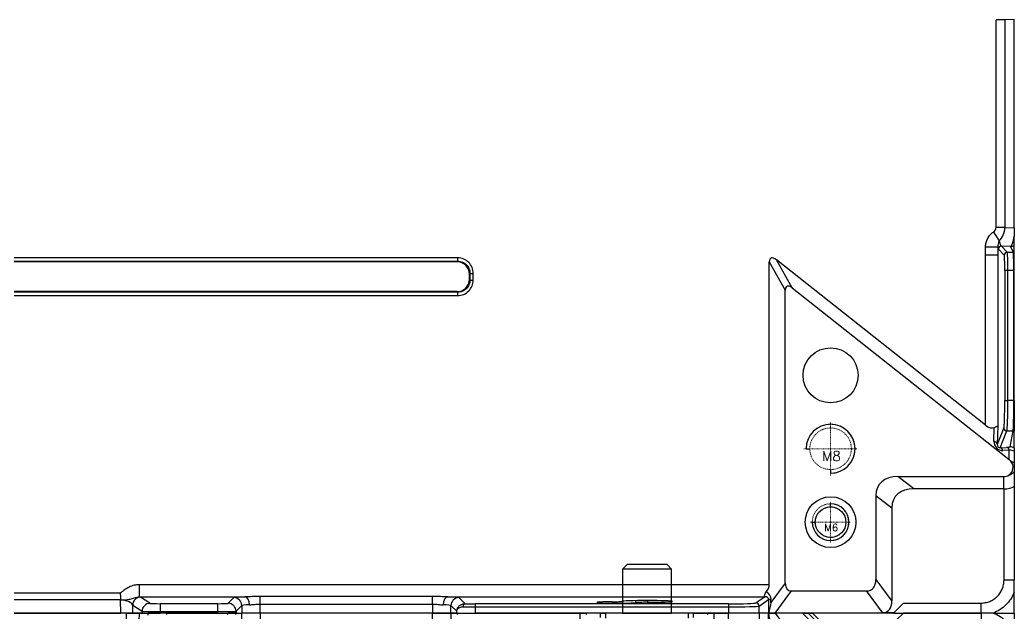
# Model space of a CAD drawing. Header units: millimetres. Extents: x 389 to 17466, y 310 to 5904.
# Drawn here: x 14890.4 to 15053, y 3573.6 to 3670.6 of the extents above; entities that cross this region are included whole.
import ezdxf

# ---------------------------------------------------------------- set-up
doc = ezdxf.new("R2010")
doc.units = ezdxf.units.MM
doc.linetypes.add('CENTER', pattern=[0.6, 0.375, -0.075, 0.075, -0.075])
doc.linetypes.add('HIDDEN', pattern=[0.2, 0.1, -0.1])
doc.layers.add('screw', color=33, linetype='Continuous', lineweight=13)
doc.styles.add('TXT', font='txt.shx', dxfattribs={"bigfont": 'gbcbig.shx'})

# ---------------------------------------------------------------- blocks, each defined once
blk = doc.blocks.new('A$C777e5d8d')
at = {"color": 7, "linetype": 'Continuous'}
for p, q in [((0.8, 8), (0, 7.2)), ((8, 7.2), (0, 7.2)), ((0, 7.2), (0, 0)), ((0.8, 8), (4, 8)), ((4, 8), (7.2, 8)), ((8, 7.2), (7.2, 8)), ((8, 0), (8, 7.2)), ((0, 0), (4, 0)), ((4, 0), (8, 0))]:
    blk.add_line(p, q, dxfattribs=at)
blk = doc.blocks.new('screw_m8_g')
at = {"layer": 'screw', "color": 1, "linetype": 'CENTER', "lineweight": 18, "ltscale": 0.16}
for p, q in [((0, -4.4), (0, 4.4)), ((-4.4, 0), (4.4, 0))]:
    blk.add_line(p, q, dxfattribs=at)
at = {"layer": 'screw', "color": 33, "linetype": 'HIDDEN', "lineweight": 18, "ltscale": 0.16}
blk.add_circle((0, 0), 3.4, dxfattribs=at)
at = {"layer": 'screw', "color": 92, "linetype": 'HIDDEN', "lineweight": 18, "ltscale": 0.16}
blk.add_arc((0, 0), 4, 270, 180, dxfattribs=at)
at = {"layer": 'screw', "color": 6, "lineweight": 18, "style": 'TXT'}
blk.add_text('M8', height=1.6, dxfattribs=at).set_placement((-1.36, -2))
blk = doc.blocks.new('screw_m6_g')
at = {"layer": 'screw', "color": 1, "linetype": 'CENTER', "lineweight": 18, "ltscale": 0.12}
for p, q in [((0, -3.3), (0, 3.3)), ((-3.3, 0), (3.3, 0))]:
    blk.add_line(p, q, dxfattribs=at)
at = {"layer": 'screw', "color": 33, "linetype": 'HIDDEN', "lineweight": 18, "ltscale": 0.12}
blk.add_circle((0, 0), 2.5, dxfattribs=at)
at = {"layer": 'screw', "color": 92, "linetype": 'HIDDEN', "lineweight": 18, "ltscale": 0.12}
blk.add_arc((0, 0), 3, 270, 180, dxfattribs=at)
at = {"layer": 'screw', "color": 6, "lineweight": 18, "style": 'TXT'}
blk.add_text('M6', height=1.2, dxfattribs=at).set_placement((-1.02, -1.5))
blk = doc.blocks.new('YTGUH')
at = {"color": 9, "linetype": 'Continuous', "true_color": 0xc7c8ca}
for p, q in [((1788.28, 1266.16), (1758.43, 1266.16)), ((1788.21, 1264.02), (1788.28, 1266.16)), ((1788.28, 1266.16), (1790.31, 1266.16)), ((1790.31, 1266.16), (1790.27, 1264.84)), ((1790.31, 1266.16), (1791.79, 1266.16)), ((1791.79, 1265.85), (1791.79, 1266.16)), ((1794.78, 1266.16), (1791.79, 1266.16)), ((1794.78, 1266.16), (1794.78, 1265.91)), ((1794.78, 1266.16), (1804.8, 1266.16)), ((1804.8, 1265.91), (1804.8, 1266.16)), ((1806.1, 1266.16), (1804.8, 1266.16)), ((1806.1, 1266.16), (1806.1, 1265.91)), ((1806.1, 1266.16), (1807.1, 1266.16)), ((1807.1, 1264.92), (1807.1, 1266.16)), ((1810.09, 1266.16), (1807.1, 1266.16)), ((1810.09, 1266.16), (1810.09, 1264.68)), ((1838.3, 1266.16), (1810.09, 1266.16)), ((1838.3, 1264.68), (1838.3, 1266.16)), ((1838.3, 1266.16), (1841.3, 1266.16)), ((1841.3, 1266.16), (1841.3, 1264.92)), ((1842.34, 1266.16), (1841.3, 1266.16)), ((1842.34, 1265.95), (1842.34, 1266.16)), ((1842.34, 1266.16), (1862.43, 1266.16)), ((1862.43, 1265.24), (1862.43, 1266.16)), ((1862.43, 1266.16), (1863.41, 1266.16)), ((1863.41, 1266.16), (1863.41, 1265.92)), ((1865.76, 1266.16), (1863.41, 1266.16)), ((1865.76, 1265.46), (1865.76, 1266.16)), ((1865.76, 1266.16), (1866.59, 1266.16)), ((1866.59, 1265.36), (1866.59, 1266.16)), ((1880.12, 1266.16), (1866.59, 1266.16)), ((1880.12, 1265.36), (1880.12, 1266.16)), ((1880.95, 1266.16), (1880.12, 1266.16)), ((1880.95, 1265.46), (1880.95, 1266.16)), ((1880.95, 1266.16), (1883.3, 1266.16)), ((1883.3, 1265.92), (1883.3, 1266.16)), ((1883.3, 1266.16), (1884.28, 1266.16)), ((1884.28, 1266.16), (1884.28, 1265.24)), ((1884.28, 1266.16), (1886.67, 1266.16)), ((1886.67, 1265.14), (1886.67, 1266.16)), ((1891.66, 1266.16), (1886.67, 1266.16)), ((1891.66, 1266.16), (1891.66, 1264.99)), ((1893.22, 1266.16), (1891.66, 1266.16)), ((1893.22, 1263.95), (1893.22, 1266.16)), ((1893.28, 1266.16), (1893.22, 1266.16)), ((1893.28, 1266.16), (1894.28, 1266.16)), ((1894.28, 1266.16), (1896.96, 1262.52)), ((1898.75, 1266.16), (1894.28, 1266.16)), ((1900.74, 1264.15), (1898.75, 1266.16)), ((1898.75, 1266.16), (1899.67, 1266.16)), ((1899.67, 1266.16), (1900.76, 1265.06)), ((1899.67, 1266.16), (1900.41, 1266.16)), ((1900.41, 1266.16), (1901.51, 1265.06)), ((1914.15, 1265.06), (1915.25, 1266.16)), ((1915.98, 1266.16), (1915.25, 1266.16)), ((1928, 1266.16), (1915.98, 1266.16)), ((1928, 1266.16), (1928, 1264.51)), ((1930.43, 849.18), (1930.43, 883.13)), ((1931.84, 883.13), (1930.43, 883.13)), ((1933.36, 883.18), (1931.84, 883.13)), ((1931.84, 883.13), (1931.84, 849.18)), ((1933.36, 849.13), (1933.36, 883.18)), ((1929.98, 848.46), (1930.92, 847)), ((1931.84, 849.18), (1930.43, 849.18)), ((1931.84, 849.18), (1933.36, 849.13)), ((1933.36, 849.13), (1933.36, 847.79)), ((1928.7, 844.71), (1928.7, 846.06)), ((1928.7, 846.06), (1930.7, 846.06)), ((1930.7, 846.06), (1930.7, 844.71)), ((1931.75, 844.65), (1930.78, 845.63)), ((1932.77, 846.08), (1931.28, 846.13)), ((1931.28, 846.13), (1932.25, 845.15)), ((1933.24, 845.15), (1932.77, 846.08)), ((1933.36, 845.16), (1933.36, 846.26)), ((1842.4, 844.23), (1704.31, 844.23)), ((1704.31, 843.69), (1842.4, 843.69)), ((1842.32, 843.61), (1704.39, 843.61)), ((1842.4, 843.69), (1842.32, 843.61)), ((1842.4, 843.69), (1842.4, 844.23)), ((1893.34, 843.56), (1895.94, 838.95)), ((1893.34, 790.81), (1893.34, 843.56)), ((1897.1, 839.31), (1894.5, 843.92)), ((1928.7, 816.87), (1894.5, 843.92)), ((1928.7, 816.87), (1928.7, 844.71)), ((1928.7, 844.71), (1930.7, 844.71)), ((1930.7, 844.71), (1930.7, 816.79)), ((1932.25, 845.15), (1933.24, 845.15)), ((1931.84, 842.16), (1931.84, 820.91)), ((1932.34, 842.16), (1931.84, 842.16)), ((1932.34, 820.91), (1932.34, 842.16)), ((1933.3, 842.16), (1932.34, 842.16)), ((1933.3, 820.91), (1933.3, 842.16)), ((1933.3, 842.16), (1933.36, 842.16)), ((1933.36, 820.91), (1933.36, 842.16)), ((1844.31, 841.61), (1844.4, 841.7)), ((1844.31, 840.7), (1844.31, 841.61)), ((1844.4, 840.61), (1844.31, 840.7)), ((1844.4, 841.7), (1844.4, 840.61)), ((1844.4, 841.7), (1844.94, 841.7)), ((1844.4, 840.61), (1844.94, 840.61)), ((1844.94, 840.61), (1844.94, 841.7)), ((1842.32, 838.71), (1704.39, 838.71)), ((1842.32, 838.71), (1842.4, 838.62)), ((1895.94, 791.05), (1895.94, 838.95)), ((1897.1, 839.31), (1932.54, 811.29)), ((1842.4, 838.62), (1704.31, 838.62)), ((1704.31, 838.08), (1842.4, 838.08)), ((1842.4, 838.08), (1842.4, 838.62)), ((1931.84, 820.91), (1932.34, 820.91)), ((1933.3, 820.91), (1932.34, 820.91)), ((1933.3, 820.91), (1933.36, 820.91)), ((1930.05, 814.28), (1930.12, 816.5)), ((1930.7, 816.79), (1930.61, 813.72)), ((1931.7, 816.43), (1930.61, 813.72)), ((1931.1, 813.19), (1932.19, 815.93)), ((1932.19, 815.93), (1933.21, 815.93)), ((1932.69, 813.36), (1933.21, 815.93)), ((1933.36, 813.11), (1933.36, 815.92)), ((1899.36, 813.03), (1899.96, 813.03)), ((1931.1, 813.19), (1932.12, 813.25)), ((1932.56, 812.81), (1931.54, 812.75)), ((1932.54, 811.29), (1932.56, 812.81)), ((1933.36, 812.63), (1933.36, 810.66)), ((1903.36, 809.63), (1903.36, 809.03)), ((1933.36, 810.66), (1933.36, 809.28)), ((1914.37, 808.47), (1931.66, 808.47)), ((1916.98, 806.47), (1914.37, 808.47)), ((1931.7, 806.47), (1931.66, 808.47)), ((1933.36, 809.28), (1933.36, 806.84)), ((1931.7, 806.47), (1916.98, 806.47)), ((1931.71, 791.55), (1931.71, 806.47)), ((1933.36, 806.84), (1933.36, 791.55)), ((1910.77, 805.36), (1910.77, 791.68)), ((1910.77, 805.36), (1913.37, 803.36)), ((1903.36, 803.53), (1903.36, 804.03)), ((1913.37, 803.36), (1913.37, 788.14)), ((1900.36, 801.03), (1900.86, 801.03)), ((1910.77, 791.68), (1913.37, 788.14)), ((1933.36, 791.55), (1931.71, 791.55)), ((1790.35, 790.81), (1790.35, 788.81)), ((1893.34, 790.81), (1790.35, 790.81)), ((1895.94, 791.05), (1893.61, 787.89)), ((1759.44, 788.37), (1787.27, 788.37)), ((1787.22, 789.43), (1759.49, 789.43)), ((1787.25, 788.32), (1787.21, 788.3)), ((1787.21, 788.3), (1787.28, 786.16)), ((1790.35, 788.81), (1807.62, 788.81)), ((1792.09, 787.76), (1790.56, 788.77)), ((1805.8, 788.69), (1804.86, 787.76)), ((1838.3, 788.89), (1810.09, 788.89)), ((1810.09, 787.63), (1810.09, 788.89)), ((1838.3, 787.63), (1838.3, 788.89)), ((1840.78, 788.81), (1892.42, 788.81)), ((1843.6, 787.69), (1842.6, 788.69)), ((1892.66, 788.82), (1891.17, 787.82)), ((1891.66, 787.32), (1893.22, 788.36)), ((1892.42, 788.81), (1892.66, 788.82)), ((1893.22, 788.36), (1893.22, 786.16)), ((1893.61, 788.36), (1893.22, 788.36)), ((1893.61, 787.89), (1893.61, 788.36)), ((1894.28, 786.16), (1896.96, 789.79)), ((1896.96, 789.79), (1909.24, 789.79)), ((1911.85, 786.26), (1909.24, 789.79)), ((1789.31, 786.16), (1789.27, 787.47)), ((1789.27, 787.47), (1790.79, 786.46)), ((1803.16, 787.7), (1793.78, 787.7)), ((1793.78, 787.7), (1793.78, 786.4)), ((1803.16, 786.4), (1803.16, 787.7)), ((1806.16, 786.46), (1807.1, 787.39)), ((1807.1, 787.39), (1807.1, 786.16)), ((1810.09, 787.63), (1838.3, 787.63)), ((1810.09, 786.16), (1810.09, 787.63)), ((1838.3, 787.63), (1838.3, 786.16)), ((1841.3, 786.16), (1841.3, 787.39)), ((1841.3, 787.39), (1842.23, 786.46)), ((1886.67, 787.67), (1845.23, 787.67)), ((1845.23, 787.67), (1845.23, 787.17)), ((1845.23, 787.17), (1886.67, 787.17)), ((1845.23, 787.17), (1845.23, 786.16)), ((1871.53, 787.88), (1871.53, 788.2)), ((1873.44, 788.22), (1873.44, 787.93)), ((1886.67, 787.67), (1886.67, 787.17)), ((1886.67, 787.17), (1886.67, 786.16)), ((1891.66, 786.16), (1891.66, 787.32)), ((1913.76, 786.26), (1915.3, 787.8)), ((1915.3, 787.8), (1927.97, 787.8)), ((1927.97, 786.16), (1927.97, 787.8)), ((1759.43, 786.16), (1787.28, 786.16)), ((1789.31, 786.16), (1787.28, 786.16)), ((1790.79, 786.16), (1789.31, 786.16)), ((1790.79, 786.46), (1790.79, 786.16)), ((1790.79, 786.16), (1793.78, 786.16)), ((1793.78, 786.16), (1793.78, 786.4)), ((1793.78, 786.4), (1803.16, 786.4)), ((1803.16, 786.16), (1793.78, 786.16)), ((1803.16, 786.16), (1803.16, 786.4)), ((1803.16, 786.16), (1806.16, 786.16)), ((1806.16, 786.46), (1806.16, 786.16)), ((1806.16, 786.16), (1807.1, 786.16)), ((1810.09, 786.16), (1807.1, 786.16)), ((1838.3, 786.16), (1810.09, 786.16)), ((1841.3, 786.16), (1838.3, 786.16)), ((1841.3, 786.16), (1842.23, 786.16)), ((1842.23, 786.16), (1842.23, 786.46)), ((1842.23, 786.16), (1845.23, 786.16)), ((1886.67, 786.16), (1845.23, 786.16)), ((1891.66, 786.16), (1886.67, 786.16)), ((1893.22, 786.16), (1891.66, 786.16)), ((1893.22, 786.16), (1893.28, 786.16)), ((1894.28, 786.16), (1893.28, 786.16)), ((1913.66, 786.16), (1894.28, 786.16)), ((1911.85, 786.26), (1913.76, 786.26)), ((1913.66, 786.16), (1913.76, 786.26)), ((1913.66, 786.16), (1927.97, 786.16))]:
    blk.add_line(p, q, dxfattribs=at)
for centre, radius in [((1903.36, 825.03), 4.5), ((1903.36, 801.03), 4.15)]:
    blk.add_circle(centre, radius, dxfattribs=at)
for centre, radius, start, end in [((1903.36, 813.03), 4, 270, 180), ((1903.36, 813.03), 3.4, 180, 180.0001), ((1931.66, 810.01), 1.53, 304.2742, 40.7405), ((1903.36, 801.03), 3, 180, 90), ((1903.36, 801.03), 2.5, 90, 89.9999)]:
    blk.add_arc(centre, radius, start, end, dxfattribs=at)
for centre, major_axis, ratio, start_param, end_param in [((1929.01, 849.21), (1.41, -0.05), 0.706891, 5.49138, 6.307865), ((1929.01, 849.21), (0.1, 3), 0.942809, 3.920583, 4.737069), ((1931.28, 849.13), (-0.03, 3), 0.177208, 2.354878, 3.084509), ((1932.77, 849.08), (0.03, 3), 0.218747, 3.185509, 4.27169), ((1930.78, 849.13), (0, 3.5), 0.051121, 2.637545, 3.090378), ((1931.28, 845.63), (0.354, 0.354), 0.998783, 0.786007, 2.355586), ((1932.77, 847.08), (-0.894, -0.447), 0.999239, 1.107575, 1.728982), ((1842.3, 841.6), (1.42, 1.42), 0.992433, 5.501585, 7.064785), ((1894.98, 841.73), (-1.39, 2.46), 0.35329, 5.569338, 6.841706), ((1932.25, 844.65), (0.354, 0.354), 0.998783, 0.786007, 2.355586), ((1931.75, 842.16), (0, 2.5), 0.034921, 4.712389, 6.248279), ((1932.25, 842.16), (0, 3), 0.029101, 4.712389, 6.248279), ((1933.24, 846.15), (-0.894, -0.447), 0.999239, 1.107575, 1.228311), ((1933.23, 842.16), (0, 3), 0.023273, 4.712389, 6.248279), ((1842.3, 840.71), (1.42, -1.42), 0.992433, 5.501585, 7.064785), ((1897.59, 837.12), (-1.39, 2.46), 0.35329, 5.569338, 6.841706), ((1931.68, 820.91), (0, 4.5), 0.034921, 3.228859, 4.712389), ((1932.18, 820.91), (0, 5), 0.031429, 3.228859, 4.712389), ((1933.2, 820.91), (0, 5), 0.020946, 3.228859, 4.712389), ((1928.7, 819.42), (-1.41, 2.92), 0.484172, 2.356194, 3.141772), ((1932.19, 816.43), (0.464, -0.185), 0.995592, 3.522886, 5.090641), ((1933.21, 814.94), (-0.981, 0.196), 0.996044, 4.759337, 4.908556), ((1931.59, 814.37), (0.81, 1.45), 0.902173, 2.097303, 3.665057), ((1929.62, 813.72), (1, -0.028), 0.62541, 0.044741, 1.134215), ((1931.15, 813.82), (0.316, 0.584), 0.749129, 2.10575, 3.673505), ((1931.1, 812.2), (-0.058, 0.998), 0.553603, 5.268923, 6.178337), ((1931.69, 813.36), (1, 0), 0.119965, 5.155981, 6.2591), ((1932.12, 812.26), (-0.058, 0.998), 0.553603, 5.268923, 6.178337), ((1931.69, 812.36), (-2, 0.01), 0.250652, 3.733385, 4.264997), ((1932.69, 812.36), (-0.981, 0.196), 0.996044, 4.185297, 4.908556), ((1931.64, 808.4), (0.04, 3.22), 0.621326, 5.671486, 5.837782), ((1931.66, 810.01), (-2, 0.03), 0.621326, 3.710493, 4.100689), ((1918.98, 801.4), (7.63, -5.85), 0.519988, 2.546017, 3.521237), ((1931.64, 811.3), (0.05, -2.83), 0.707053, 6.270844, 6.717613), ((1931.66, 810.01), (2, 0.03), 0.707053, 5.146817, 5.710572), ((1921.59, 799.4), (7.63, -5.85), 0.519988, 2.546017, 3.521237), ((1931.67, 809.3), (0.05, -2.83), 0.707053, 6.270844, 6.275957), ((1931.71, 807.3), (2, 0.02), 0.414169, 4.708775, 5.676033), ((1905.84, 795.89), (-4.3, 5.83), 0.414284, 2.845311, 3.653779), ((1890.73, 790.81), (-2.61, 0), 0.767327, 2.512853, 3.141593), ((1899.23, 793.86), (2.86, 3.89), 0.414284, 2.629407, 3.437875), ((1787.27, 787.46), (-2, 0.07), 0.41429, 3.231325, 4.757818), ((1790.56, 787.47), (-0.72, -1.08), 0.998023, 3.730274, 5.299244), ((1787.27, 788.76), (-3.3, 0), 0.042162, 3.204893, 3.507282), ((1810.09, 788.69), (-4.3, 0), 0.034921, 5.326162, 6.248279), ((1805.8, 787.39), (-0.919, 0.919), 0.998783, 3.9276, 5.497178), ((1807.62, 787.51), (-0.03, 1.3), 0.575839, 4.698222, 6.240485), ((1840.78, 787.51), (0.03, 1.3), 0.575839, 0.0427, 1.584963), ((1838.3, 788.69), (-4.3, 0), 0.034921, 3.176499, 4.098616), ((1842.6, 787.39), (0.919, 0.919), 0.998783, 0.786007, 2.355586), ((1892.66, 789.82), (-0.027, 1), 0.608624, 2.799613, 3.097594), ((1892.66, 788.32), (0.543, 0.187), 0.861051, 5.99218, 7.56115), ((1892.05, 788.32), (1.5, 0.48), 0.950312, 5.986054, 7.026993), ((1792.09, 786.46), (-0.72, -1.08), 0.998023, 3.730274, 5.299244), ((1793.78, 787.76), (-1.7, 0), 0.034921, 0.05236, 1.570796), ((1803.16, 787.76), (-1.7, 0), 0.034921, 1.570796, 3.106686), ((1804.86, 786.46), (0.919, -0.919), 0.998783, 0.786007, 2.355586), ((1810.09, 787.39), (-3, 0), 0.050053, 5.326162, 6.248279), ((1838.3, 787.39), (-3, 0), 0.050053, 3.176499, 4.098616), ((1843.6, 787.19), (0.015, 0.5), 0.654228, 0.046162, 1.590566), ((1845.23, 787.26), (-3, 0), 0.029101, 0.857409, 1.570796), ((1845.23, 787.76), (-2.5, 0), 0.034921, 0.857409, 1.570796), ((1868.36, 787.9), (-3.25, 0), 0.034921, 4.932997, 9.204313), ((1873.36, 788.07), (-4.15, 0), 0.034921, 1.590802, 6.263213), ((1886.67, 787.83), (-4.5, 0), 0.034921, 1.570796, 3.089233), ((1886.67, 787.33), (-5, 0), 0.031429, 1.570796, 3.089233), ((1891.17, 787.32), (0.277, -0.416), 0.998023, 0.983941, 2.552911), ((1908.45, 792.35), (-4.3, 5.83), 0.414284, 2.845311, 3.653779), ((1793.78, 786.46), (-3, 0), 0.019788, 0.05236, 1.570796), ((1803.16, 786.46), (-3, 0), 0.019788, 1.570796, 3.106686)]:
    blk.add_ellipse(centre, major_axis=major_axis, ratio=ratio, start_param=start_param, end_param=end_param, dxfattribs=at)
for points in [[(1893.61, 1264.42), (1893.47, 1265), (1893.35, 1265.58), (1893.28, 1266.16)], [(1892.48, 788.87), (1892.46, 788.84), (1892.44, 788.82), (1892.42, 788.81)], [(1893.61, 787.89), (1893.47, 787.31), (1893.35, 786.73), (1893.28, 786.16)]]:
    blk.add_open_spline(points, degree=3, dxfattribs=at)
for points, knots in [([(1929.96, 1266.16), (1929.94, 1266.16), (1929.9, 1266.16), (1929.8, 1266.16), (1929.73, 1266.16), (1929.51, 1266.16), (1929.34, 1266.16), (1928.97, 1266.16), (1928.78, 1266.16), (1928.4, 1266.16), (1928.2, 1266.16), (1928, 1266.16)], [0, 0, 0, 0, 0.125, 0.125, 0.25, 0.25, 0.5, 0.5, 0.75, 0.75, 1, 1, 1, 1]), ([(1929.96, 1266.16), (1930.35, 1266.01), (1930.72, 1265.83), (1931.42, 1265.38), (1931.74, 1265.12), (1932.32, 1264.54), (1932.58, 1264.21), (1933.03, 1263.52), (1933.21, 1263.15), (1933.36, 1262.76)], [0, 0, 0, 0, 0.25, 0.25, 0.5, 0.5, 0.75, 0.75, 1, 1, 1, 1]), ([(1929.96, 1266.16), (1930.63, 1266.16), (1931.25, 1266.16), (1932.39, 1266.16), (1932.91, 1266.16), (1933.36, 1266.16)], [0, 0, 0, 0, 0.5, 0.5, 1, 1, 1, 1]), ([(1933.36, 1266.16), (1933.36, 1265.71), (1933.36, 1265.19), (1933.36, 1264.05), (1933.36, 1263.43), (1933.36, 1262.76)], [0, 0, 0, 0, 0.5, 0.5, 1, 1, 1, 1]), ([(1928.7, 846.06), (1928.7, 846.3), (1928.73, 846.53), (1928.85, 846.99), (1928.93, 847.21), (1929.15, 847.63), (1929.29, 847.83), (1929.6, 848.18), (1929.78, 848.33), (1929.98, 848.46)], [0, 0, 0, 0, 0.25, 0.25, 0.5, 0.5, 0.75, 0.75, 1, 1, 1, 1]), ([(1930.92, 847), (1930.85, 846.85), (1930.8, 846.7), (1930.72, 846.39), (1930.7, 846.23), (1930.7, 846.06)], [0, 0, 0, 0, 0.5, 0.5, 1, 1, 1, 1]), ([(1933.36, 846.26), (1933.36, 846.28), (1933.36, 846.32), (1933.36, 846.46), (1933.36, 846.55), (1933.36, 846.8), (1933.36, 846.95), (1933.36, 847.33), (1933.36, 847.54), (1933.36, 847.79)], [0, 0, 0, 0, 0.25, 0.25, 0.5, 0.5, 0.75, 0.75, 1, 1, 1, 1]), ([(1844.94, 841.7), (1844.94, 842.03), (1844.87, 842.36), (1844.62, 842.98), (1844.43, 843.26), (1843.96, 843.73), (1843.68, 843.91), (1843.07, 844.17), (1842.74, 844.23), (1842.4, 844.23)], [0, 0, 0, 0, 0.25, 0.25, 0.5, 0.5, 0.75, 0.75, 1, 1, 1, 1]), ([(1842.4, 843.69), (1842.66, 843.69), (1842.93, 843.64), (1843.41, 843.44), (1843.63, 843.29), (1844, 842.92), (1844.15, 842.7), (1844.34, 842.22), (1844.4, 841.96), (1844.4, 841.7)], [0, 0, 0, 0, 0.25, 0.25, 0.5, 0.5, 0.75, 0.75, 1, 1, 1, 1]), ([(1933.36, 842.16), (1933.36, 842.54), (1933.36, 842.93), (1933.36, 843.46), (1933.36, 843.63), (1933.36, 843.96), (1933.36, 844.11), (1933.36, 844.38), (1933.36, 844.51), (1933.36, 844.73), (1933.36, 844.82), (1933.36, 844.98), (1933.36, 845.04), (1933.36, 845.13), (1933.36, 845.15), (1933.36, 845.16)], [0, 0, 0, 0, 0.25, 0.25, 0.375, 0.375, 0.5, 0.5, 0.625, 0.625, 0.75, 0.75, 0.875, 0.875, 1, 1, 1, 1]), ([(1842.4, 838.08), (1842.74, 838.08), (1843.07, 838.14), (1843.68, 838.4), (1843.96, 838.59), (1844.43, 839.06), (1844.62, 839.34), (1844.87, 839.95), (1844.94, 840.28), (1844.94, 840.61)], [0, 0, 0, 0, 0.25, 0.25, 0.5, 0.5, 0.75, 0.75, 1, 1, 1, 1]), ([(1844.4, 840.61), (1844.4, 840.35), (1844.34, 840.09), (1844.15, 839.61), (1844, 839.39), (1843.63, 839.02), (1843.41, 838.87), (1842.93, 838.67), (1842.66, 838.62), (1842.4, 838.62)], [0, 0, 0, 0, 0.25, 0.25, 0.5, 0.5, 0.75, 0.75, 1, 1, 1, 1]), ([(1933.36, 820.91), (1933.36, 820.6), (1933.36, 820.29), (1933.36, 819.69), (1933.36, 819.39), (1933.36, 818.81), (1933.36, 818.53), (1933.36, 818.01), (1933.36, 817.76), (1933.36, 817.3), (1933.36, 817.1), (1933.36, 816.72), (1933.36, 816.56), (1933.36, 816.28), (1933.36, 816.17), (1933.36, 816.01), (1933.36, 815.95), (1933.36, 815.92)], [0, 0, 0, 0, 0.125, 0.125, 0.25, 0.25, 0.375, 0.375, 0.5, 0.5, 0.625, 0.625, 0.75, 0.75, 0.875, 0.875, 1, 1, 1, 1]), ([(1930.12, 816.5), (1930.2, 816.54), (1930.28, 816.58), (1930.42, 816.64), (1930.48, 816.66), (1930.58, 816.71), (1930.62, 816.72), (1930.68, 816.76), (1930.7, 816.77), (1930.7, 816.79)], [0, 0, 0, 0, 0.25, 0.25, 0.5, 0.5, 0.75, 0.75, 1, 1, 1, 1]), ([(1933.36, 813.11), (1933.36, 813.09), (1933.36, 813.05), (1933.36, 812.94), (1933.36, 812.9), (1933.36, 812.78), (1933.36, 812.72), (1933.36, 812.63)], [0, 0, 0, 0, 0.5, 0.5, 0.75, 0.75, 1, 1, 1, 1]), ([(1927.97, 787.8), (1928.21, 787.8), (1928.45, 787.83), (1928.93, 787.92), (1929.17, 787.99), (1929.62, 788.18), (1929.84, 788.3), (1930.25, 788.57), (1930.44, 788.73), (1930.78, 789.07), (1930.94, 789.26), (1931.21, 789.67), (1931.33, 789.89), (1931.52, 790.34), (1931.59, 790.58), (1931.68, 791.05), (1931.71, 791.3), (1931.71, 791.55)], [0, 0, 0, 0, 0.125, 0.125, 0.25, 0.25, 0.375, 0.375, 0.5, 0.5, 0.625, 0.625, 0.75, 0.75, 0.875, 0.875, 1, 1, 1, 1]), ([(1933.36, 789.58), (1933.36, 789.62), (1933.36, 789.74), (1933.36, 790.03), (1933.36, 790.21), (1933.36, 790.57), (1933.36, 790.77), (1933.36, 791.15), (1933.36, 791.35), (1933.36, 791.55)], [0, 0, 0, 0, 0.25, 0.25, 0.5, 0.5, 0.75, 0.75, 1, 1, 1, 1]), ([(1790.35, 790.81), (1790.06, 790.81), (1789.77, 790.77), (1789.21, 790.64), (1788.93, 790.54), (1788.41, 790.28), (1788.16, 790.13), (1787.8, 789.87), (1787.69, 789.78), (1787.52, 789.64), (1787.46, 789.59), (1787.38, 789.53), (1787.35, 789.5), (1787.29, 789.46), (1787.26, 789.44), (1787.22, 789.43)], [0, 0, 0, 0, 0.25, 0.25, 0.5, 0.5, 0.75, 0.75, 0.875, 0.875, 0.9375, 0.9375, 0.96875, 0.96875, 1, 1, 1, 1]), ([(1787.22, 789.43), (1787.23, 789.34), (1787.24, 789.25), (1787.25, 789.06), (1787.25, 788.97), (1787.26, 788.7), (1787.27, 788.53), (1787.27, 788.37)], [0, 0, 0, 0, 0.25, 0.25, 0.5, 0.5, 1, 1, 1, 1]), ([(1787.25, 788.32), (1787.4, 788.32), (1787.54, 788.32), (1787.83, 788.33), (1787.97, 788.33), (1788.37, 788.35), (1788.61, 788.4), (1789.08, 788.52), (1789.31, 788.61), (1789.8, 788.75), (1790.06, 788.81), (1790.35, 788.81)], [0, 0, 0, 0, 0.125, 0.125, 0.25, 0.25, 0.5, 0.5, 0.75, 0.75, 1, 1, 1, 1]), ([(1787.27, 788.37), (1787.27, 788.36), (1787.27, 788.36), (1787.27, 788.34), (1787.26, 788.34), (1787.26, 788.33), (1787.25, 788.33), (1787.25, 788.32)], [0, 0, 0, 0, 0.362071, 0.362071, 0.723957, 0.723957, 1, 1, 1, 1]), ([(1810.09, 788.89), (1809.67, 788.89), (1809.24, 788.87), (1808.41, 788.84), (1808.01, 788.82), (1807.62, 788.81)], [0, 0, 0, 0, 0.5, 0.5, 1, 1, 1, 1]), ([(1840.78, 788.81), (1840.39, 788.82), (1839.98, 788.84), (1839.15, 788.87), (1838.72, 788.89), (1838.3, 788.89)], [0, 0, 0, 0, 0.5, 0.5, 1, 1, 1, 1]), ([(1892.84, 789.63), (1892.76, 789.55), (1892.7, 789.47), (1892.61, 789.32), (1892.58, 789.24), (1892.53, 789.1), (1892.52, 789.04), (1892.5, 788.96), (1892.5, 788.94), (1892.49, 788.9), (1892.49, 788.88), (1892.48, 788.87)], [0, 0, 0, 0, 0.25, 0.25, 0.5, 0.5, 0.75, 0.75, 0.875, 0.875, 1, 1, 1, 1]), ([(1933.36, 789.58), (1933.21, 789.19), (1933.03, 788.81), (1932.58, 788.11), (1932.31, 787.78), (1931.72, 787.2), (1931.4, 786.94), (1930.69, 786.48), (1930.32, 786.3), (1929.93, 786.16)], [0, 0, 0, 0, 0.25, 0.25, 0.5, 0.5, 0.75, 0.75, 1, 1, 1, 1]), ([(1933.36, 786.16), (1933.36, 786.6), (1933.36, 787.13), (1933.36, 788.28), (1933.36, 788.9), (1933.36, 789.58)], [0, 0, 0, 0, 0.5, 0.5, 1, 1, 1, 1]), ([(1808.37, 787.51), (1808.62, 787.52), (1808.89, 787.56), (1809.33, 787.6), (1809.48, 787.61), (1809.78, 787.63), (1809.94, 787.63), (1810.09, 787.63)], [0, 0, 0, 0, 0.5, 0.5, 0.75, 0.75, 1, 1, 1, 1]), ([(1838.3, 787.63), (1838.61, 787.63), (1838.91, 787.61), (1839.35, 787.57), (1839.49, 787.55), (1839.77, 787.53), (1839.9, 787.52), (1840.03, 787.51)], [0, 0, 0, 0, 0.5, 0.5, 0.75, 0.75, 1, 1, 1, 1]), ([(1842.23, 786.46), (1842.24, 786.53), (1842.25, 786.61), (1842.28, 786.76), (1842.31, 786.83), (1842.4, 787.04), (1842.49, 787.18), (1842.72, 787.41), (1842.87, 787.51), (1843.21, 787.66), (1843.39, 787.7), (1843.6, 787.69)], [0, 0, 0, 0, 0.125, 0.125, 0.25, 0.25, 0.5, 0.5, 0.75, 0.75, 1, 1, 1, 1]), ([(1842.23, 786.46), (1842.24, 786.55), (1842.27, 786.63), (1842.36, 786.8), (1842.43, 786.88), (1842.6, 787.02), (1842.7, 787.08), (1842.96, 787.17), (1843.1, 787.2), (1843.27, 787.19)], [0, 0, 0, 0, 0.25, 0.25, 0.5, 0.5, 0.75, 0.75, 1, 1, 1, 1]), ([(1867.64, 788.01), (1867.86, 788.01), (1868.07, 788.02), (1868.45, 788.02), (1868.61, 788.03), (1868.9, 788.04), (1869.01, 788.05), (1869.16, 788.06), (1869.2, 788.07), (1869.21, 788.08)], [0, 0, 0, 0, 0.25, 0.25, 0.5, 0.5, 0.75, 0.75, 1, 1, 1, 1]), ([(1873.44, 787.93), (1873.21, 787.93), (1873, 787.93), (1872.58, 787.92), (1872.39, 787.92), (1872.04, 787.91), (1871.89, 787.9), (1871.66, 787.89), (1871.58, 787.88), (1871.53, 787.88)], [0, 0, 0, 0, 0.25, 0.25, 0.5, 0.5, 0.75, 0.75, 1, 1, 1, 1]), ([(1929.93, 786.16), (1929.91, 786.16), (1929.87, 786.16), (1929.77, 786.16), (1929.7, 786.16), (1929.48, 786.16), (1929.31, 786.16), (1928.94, 786.16), (1928.75, 786.16), (1928.36, 786.16), (1928.16, 786.16), (1927.97, 786.16)], [0, 0, 0, 0, 0.125, 0.125, 0.25, 0.25, 0.5, 0.5, 0.75, 0.75, 1, 1, 1, 1]), ([(1929.93, 786.16), (1930.61, 786.16), (1931.23, 786.16), (1932.38, 786.16), (1932.91, 786.16), (1933.36, 786.16)], [0, 0, 0, 0, 0.5, 0.5, 1, 1, 1, 1])]:
    blk.add_open_spline(points, degree=3, knots=knots, dxfattribs=at)
blk.add_blockref('A$C777e5d8d', (1869.36, 1266.16))
at = {"layer": 'screw', "color": 9, "true_color": 0xc7c8ca}
for name, p in [('screw_m8_g', (1903.36, 813.03)), ('screw_m6_g', (1903.36, 801.03))]:
    blk.add_blockref(name, p, dxfattribs=at)
blk = doc.blocks.new('*U186')
blk.add_blockref('YTGUH', (-1773.36, -1030.16))
blk = doc.blocks.new('*U187')
at = {"color": 0, "linetype": 'ByBlock', "lineweight": -2, "transparency": 16777216}
for p in [(0, 1920), (0, 1440)]:
    blk.add_blockref('*U186', p, dxfattribs=at)

msp = doc.modelspace()

# ---------------------------------------------------------------- block references
msp.add_blockref('*U187', (14892.979, 1897.6281))

doc.saveas('drawing.dxf')
